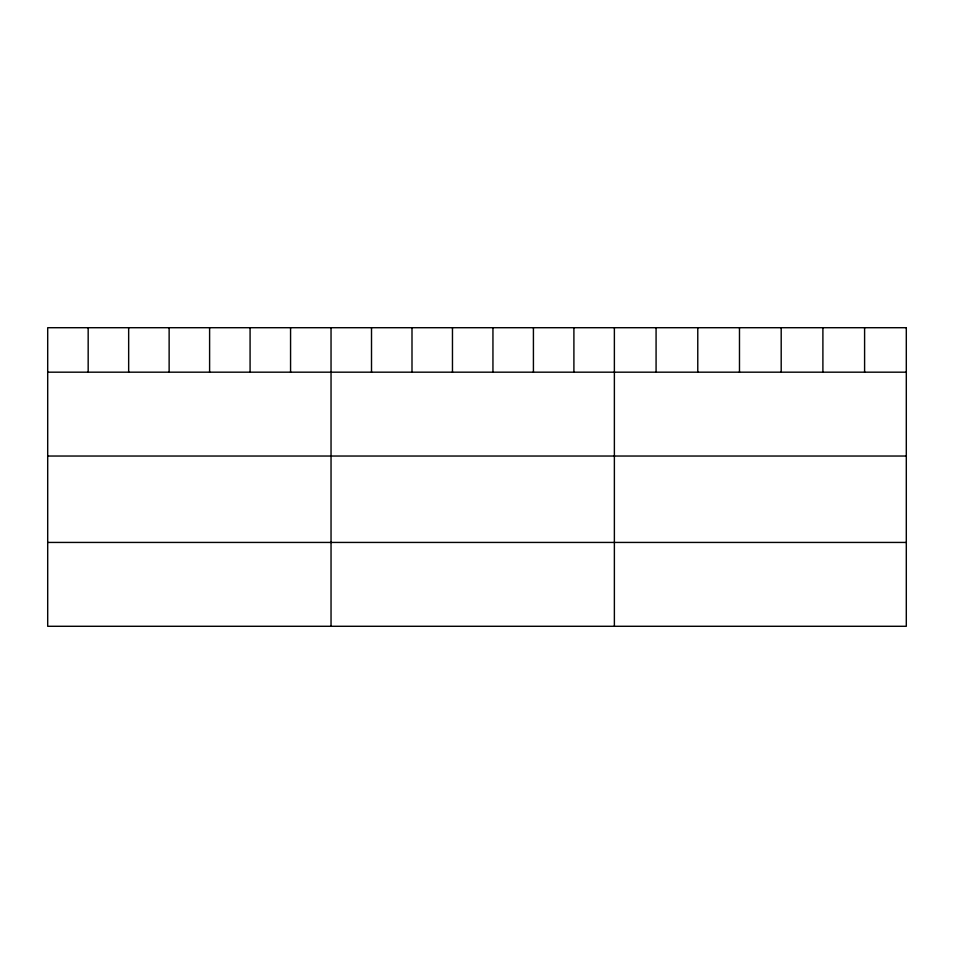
<?xml version="1.0" encoding="UTF-8"?>
<svg xmlns="http://www.w3.org/2000/svg" width="954" height="954" viewBox="0 0 954 954"><rect width="100%" height="100%" fill="white"/><g stroke="black" fill="none" stroke-linecap="round" stroke-linejoin="round"><path stroke-width="1.43" d="M47.7 372.179L906.3 372.179M47.7 456.036L906.3 456.036M47.7 542.432L906.3 542.432M864.598 327.711L864.598 372.179M822.897 327.711L822.897 372.179M781.195 327.711L781.195 372.179M739.481 327.711L739.481 372.179M697.779 327.711L697.779 372.179M656.078 327.711L656.078 372.179M614.376 327.711L614.376 626.289M573.903 327.711L573.903 372.179M533.417 327.711L533.417 372.179M492.944 327.711L492.944 372.179M452.47 327.711L452.47 372.179M411.997 327.711L411.997 372.179M371.511 327.711L371.511 372.179M331.038 327.711L331.038 626.289M290.565 327.711L290.565 372.179M250.079 327.711L250.079 372.179M209.606 327.711L209.606 372.179M169.132 327.711L169.132 372.179M128.659 327.711L128.659 372.179M88.173 327.711L88.173 372.179M906.3 327.711L47.7 327.711L47.7 626.289L906.3 626.289L906.3 327.711"/></g></svg>
